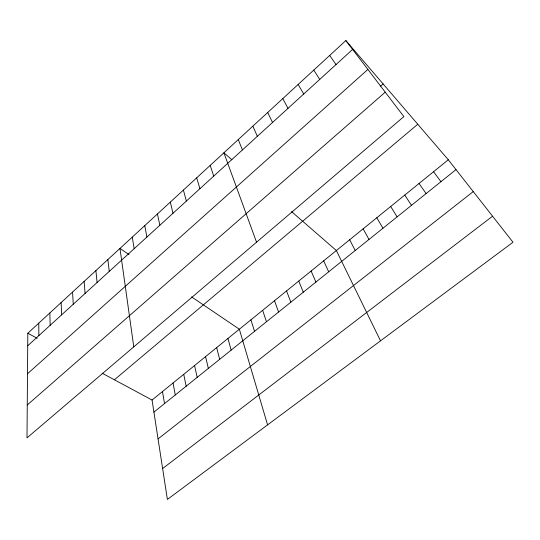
<?xml version="1.0" encoding="UTF-8"?>
<svg xmlns="http://www.w3.org/2000/svg" width="540" height="540" viewBox="0 0 540 540"><rect width="100%" height="100%" fill="white"/><g stroke="black" fill="none" stroke-linecap="round" stroke-linejoin="round"><path stroke-width="0.81" d="M27.817 333.241L27 437.886L403.873 116.613L345.857 40.568L27.817 333.241L37.152 338.263M27.722 345.776L352.613 49.424M27.5 373.754L367.889 69.444M380.599 86.13L383.11 83.923M27.257 404.973L385.229 92.178M114.406 379.789L417.764 124.254M152.05 400.025L448.288 159.773L513 242.251L167.393 499.433L152.05 400.025L102.134 373.194M153.914 412.115L455.996 169.601M158.051 438.925L473.249 191.585M162.628 468.538L492.561 216.203M128.993 254.549L119.968 248.447L133.778 346.862M191.585 296.899L239.355 329.225L267.577 424.879M231.957 159.806L223.898 152.8L256.541 242.204M291.573 211.619L336.366 250.54L380.525 340.835M345.857 40.568L448.288 159.773M433.559 171.72L440.937 181.69M329.677 55.451L336.029 64.55M419.054 183.485L426.107 193.597M404.757 195.075L411.5 205.322M313.781 70.085L319.741 79.414M390.677 206.496L397.116 216.871M376.799 217.748L382.948 228.245M298.154 84.463L303.73 94.014M363.13 228.839L368.982 239.456M282.798 98.597L288.002 108.358M349.65 239.767L355.226 250.499M267.698 112.489L272.551 122.459M323.656 260.854L328.698 271.796M252.855 126.151L257.357 136.31M311.114 271.019L315.907 282.062M298.748 281.05L303.298 292.187M238.255 139.59L242.426 149.938M286.551 290.945L290.858 302.177M274.509 300.706L278.586 312.026M262.636 310.338L266.483 321.739M210.181 165.422L213.725 176.114M250.918 319.842L254.543 331.331M196.688 177.842L199.928 188.696M227.941 338.479L231.14 350.116M183.398 190.066L186.354 201.076M216.675 347.612L219.672 359.323M170.323 202.102L172.996 213.26M205.558 356.63L208.352 368.408M194.582 365.533L197.181 377.379M157.444 213.955L159.847 225.254M183.742 374.321L186.151 386.235M144.761 225.626L146.9 237.067M173.043 382.995L175.271 394.97M162.479 391.568L164.525 403.596M132.266 237.121L134.156 248.69M107.845 259.598L109.249 271.411M95.904 270.587L97.072 282.515M84.139 281.414L85.084 293.456M72.549 292.079L73.271 304.229M61.121 302.596L61.628 314.847M49.862 312.957L50.159 325.31M38.759 323.176L38.86 335.617"/></g></svg>
